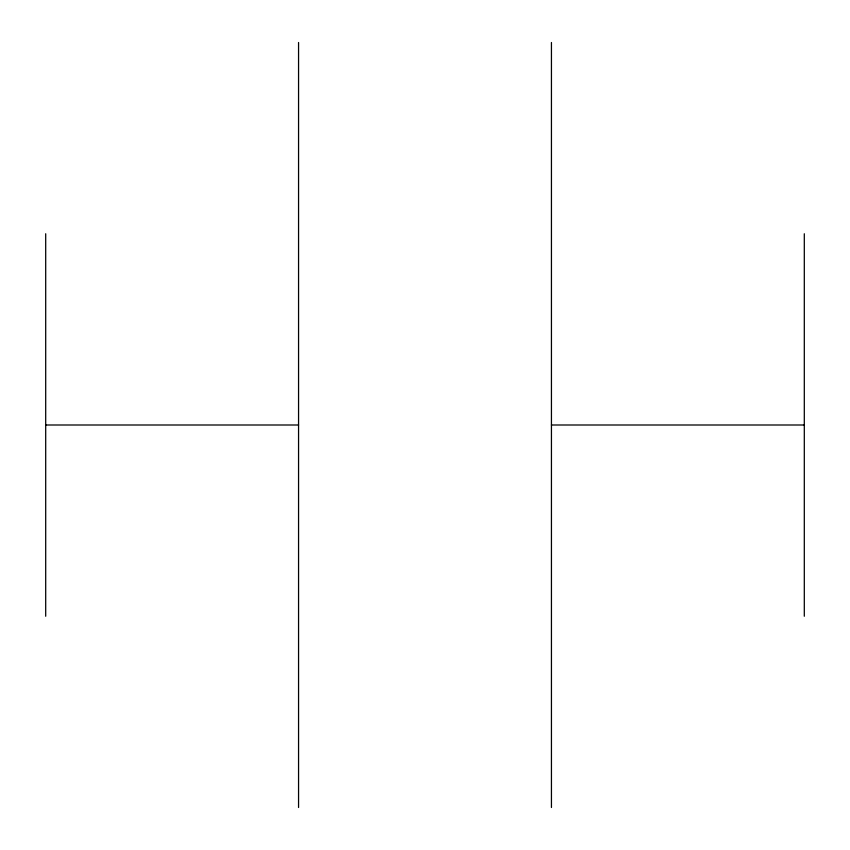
<?xml version="1.0" encoding="UTF-8"?>
<svg xmlns="http://www.w3.org/2000/svg" width="850" height="850" viewBox="0 0 850 850"><rect width="100%" height="100%" fill="white"/><g stroke="black" fill="none" stroke-linecap="round" stroke-linejoin="round"><path stroke-width="1.27" d="M45.698 425L298.562 425M551.438 425L804.302 425M804.302 233.75L804.302 616.25M551.438 42.5L551.438 807.5M298.562 42.5L298.562 807.5M45.698 233.75L45.698 616.25"/></g></svg>
